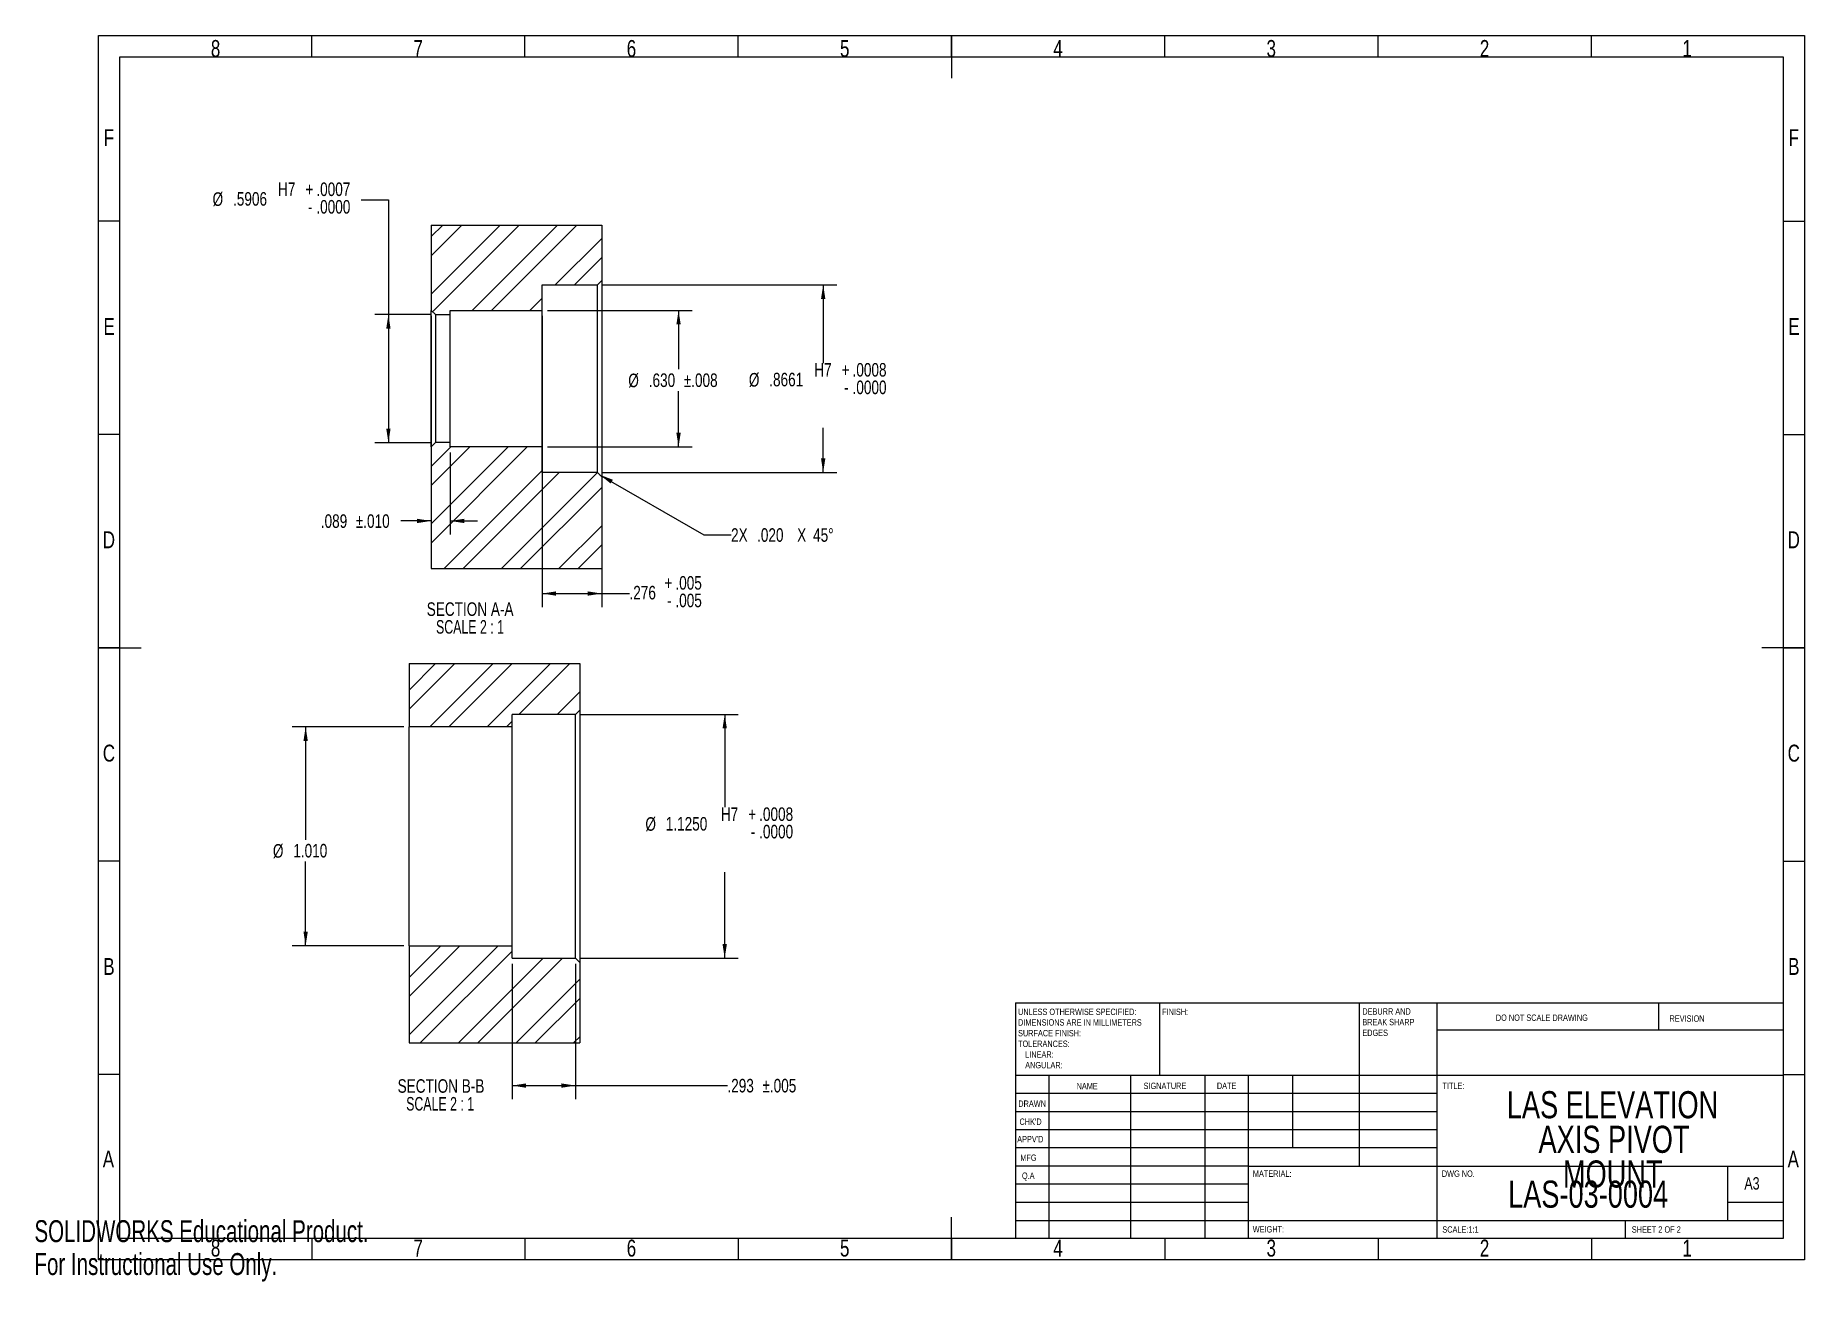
# Model space of a CAD drawing. Extents: x 0 to 16.3, y 0 to 11.5.
import ezdxf

# ---------------------------------------------------------------- set-up
doc = ezdxf.new("R2010")
doc.units = 0
doc.linetypes.add('SLD-SOLID', pattern=[0])
doc.layers.get('0').update_dxf_attribs({"linetype": 'CONTINUOUS'})
doc.styles.add('SLDTEXTSTYLE0', font='TXT', dxfattribs={"width": 0.75})
doc.styles.add('SLDTEXTSTYLE1', font='TXT', dxfattribs={"width": 0.686449})
doc.styles.add('SLDTEXTSTYLE2', font='TXT', dxfattribs={"width": 0.6875})
doc.styles.add('SLDTEXTSTYLE3', font='TXT', dxfattribs={"width": 0.681818})
doc.styles.add('SLDTEXTSTYLE5', font='TXT', dxfattribs={"width": 0.7})
doc.dimstyles.new('SLDDIMSTYLE0', dxfattribs={"dimtxt": 0.125, "dimasz": 0.13, "dimexe": 0, "dimexo": 0.0625, "dimgap": 0.03125, "dimtad": 0, "dimtih": 1, "dimtoh": 1, "dimdec": 4, "dimlfac": 0.5, "dimrnd": 1e-09, "dimzin": 12, "dimtxsty": 'SLDTEXTSTYLE0', "dimsah": 1, "dimcen": 0.09, "dimazin": 3, "dimtol": 1, "dimtp": 0.0007, "dimtfac": 1, "dimtdec": 4, "dimtofl": 0, "dimtmove": 0, "dimatfit": 3, "dimtolj": 1, "dimtzin": 4})
doc.dimstyles.new('SLDDIMSTYLE1', dxfattribs={"dimtxt": 0.125, "dimasz": 0.13, "dimexe": 0, "dimexo": 0.0625, "dimgap": 0.03125, "dimtad": 0, "dimtih": 1, "dimtoh": 1, "dimdec": 3, "dimlfac": 0.5, "dimrnd": 1e-09, "dimzin": 4, "dimtxsty": 'SLDTEXTSTYLE0', "dimsah": 1, "dimcen": 0.09, "dimazin": 3, "dimtol": 1, "dimtp": 0.007874, "dimtm": 0.007874, "dimtfac": 1, "dimtdec": 3, "dimtofl": 0, "dimtmove": 0, "dimatfit": 3, "dimtolj": 1})
doc.dimstyles.new('SLDDIMSTYLE2', dxfattribs={"dimtxt": 0.125, "dimasz": 0.13, "dimexe": 0, "dimexo": 0.0625, "dimgap": 0.03125, "dimtad": 0, "dimtih": 1, "dimtoh": 1, "dimdec": 4, "dimlfac": 0.5, "dimrnd": 1e-09, "dimzin": 12, "dimtxsty": 'SLDTEXTSTYLE0', "dimsah": 1, "dimcen": 0.09, "dimazin": 3, "dimtol": 1, "dimtp": 0.0008, "dimtfac": 1, "dimtdec": 4, "dimtofl": 0, "dimtmove": 0, "dimatfit": 3, "dimtolj": 1, "dimtzin": 4})
doc.dimstyles.new('SLDDIMSTYLE3', dxfattribs={"dimtxt": 0.125, "dimasz": 0.13, "dimexe": 0, "dimexo": 0.0625, "dimgap": 0.03125, "dimtad": 0, "dimtih": 1, "dimtoh": 1, "dimdec": 3, "dimlfac": 0.5, "dimrnd": 1e-09, "dimzin": 12, "dimtxsty": 'SLDTEXTSTYLE0', "dimsah": 1, "dimcen": 0.09, "dimazin": 3, "dimtol": 1, "dimtp": 0.005118, "dimtm": 0.005118, "dimtfac": 1, "dimtdec": 3, "dimtofl": 0, "dimtmove": 0, "dimatfit": 3, "dimtolj": 1, "dimtzin": 12})
doc.dimstyles.new('SLDDIMSTYLE4', dxfattribs={"dimtxt": 0.125, "dimasz": 0.13, "dimexe": 0, "dimexo": 0.0625, "dimgap": 0.03125, "dimtad": 0, "dimtih": 1, "dimtoh": 1, "dimdec": 3, "dimlfac": 0.5, "dimrnd": 1e-09, "dimzin": 12, "dimtxsty": 'SLDTEXTSTYLE0', "dimsah": 1, "dimcen": 0.09, "dimazin": 3, "dimtol": 1, "dimtp": 0.009843, "dimtm": 0.009843, "dimtfac": 1, "dimtdec": 3, "dimtmove": 0, "dimatfit": 3, "dimtolj": 1, "dimtzin": 0})
doc.dimstyles.new('SLDDIMSTYLE6', dxfattribs={"dimtxt": 0.125, "dimasz": 0.13, "dimexe": 0, "dimexo": 0.0625, "dimgap": 0.03125, "dimtad": 0, "dimtih": 1, "dimtoh": 1, "dimdec": 3, "dimlfac": 0.5, "dimrnd": 1e-09, "dimzin": 4, "dimtxsty": 'SLDTEXTSTYLE0', "dimsah": 1, "dimcen": 0.09, "dimazin": 3, "dimtfac": 1, "dimtdec": 3, "dimtofl": 0, "dimtmove": 0, "dimatfit": 3, "dimtolj": 1, "dimtzin": 12})
doc.dimstyles.new('SLDDIMSTYLE7', dxfattribs={"dimtxt": 0.125, "dimasz": 0.13, "dimexe": 0, "dimexo": 0.0625, "dimgap": 0.03125, "dimtad": 0, "dimtih": 1, "dimtoh": 1, "dimdec": 4, "dimlfac": 0.5, "dimrnd": 1e-09, "dimzin": 4, "dimtxsty": 'SLDTEXTSTYLE0', "dimsah": 1, "dimcen": 0.09, "dimazin": 3, "dimtol": 1, "dimtp": 0.0008, "dimtfac": 1, "dimtdec": 4, "dimtofl": 0, "dimtmove": 0, "dimatfit": 3, "dimtolj": 1, "dimtzin": 4})
doc.dimstyles.new('SLDDIMSTYLE8', dxfattribs={"dimtxt": 0.125, "dimasz": 0.13, "dimexe": 0, "dimexo": 0.0625, "dimgap": 0.03125, "dimtad": 0, "dimtih": 1, "dimtoh": 1, "dimdec": 3, "dimlfac": 0.5, "dimrnd": 1e-09, "dimzin": 12, "dimtxsty": 'SLDTEXTSTYLE0', "dimsah": 1, "dimcen": 0.09, "dimazin": 3, "dimtol": 1, "dimtp": 0.005, "dimtm": 0.005, "dimtfac": 1, "dimtdec": 3, "dimtofl": 0, "dimtmove": 0, "dimatfit": 3, "dimtolj": 1})

# ---------------------------------------------------------------- blocks, each defined once
blk = doc.blocks.new('SW_NOTE_0')
at = {"color": 0, "linetype": 'CONTINUOUS', "attachment_point": 1, "style": 'SLDTEXTSTYLE0'}
for s, insert, char_height in [('UNLESS OTHERWISE SPECIFIED:', (0, 0.076), 0.05906), ('SURFACE FINISH:', (0, -0.121), 0.05906), ('DIMENSIONS ARE IN MILLIMETERS', (0, -0.022), 0.05906), ('TOLERANCES:', (0, -0.219), 0.05906), ('LINEAR:', (0.066, -0.318), 0.0591), ('ANGULAR:', (0.066, -0.416), 0.0591)]:
    blk.add_mtext(s, dxfattribs=dict(at, insert=insert, char_height=char_height))
blk = doc.blocks.new('SW_NOTE_0_1')
at = {"color": 0, "linetype": 'CONTINUOUS', "attachment_point": 1, "style": 'SLDTEXTSTYLE0'}
for s, insert, char_height in [('DEBURR AND', (0, 0.076), 0.0591), ('BREAK SHARP', (0, -0.022), 0.05906), ('EDGES', (0, -0.121), 0.0591)]:
    blk.add_mtext(s, dxfattribs=dict(at, insert=insert, char_height=char_height))
blk = doc.blocks.new('SW_NOTE_0_2')
at = {"color": 0, "linetype": 'CONTINUOUS', "char_height": 0.25, "attachment_point": 2, "style": 'SLDTEXTSTYLE0'}
for s, insert in [('LAS ELEVATION', (1.176, 0.322)), ('AXIS PIVOT', (1.19, 0.003)), ('MOUNT', (1.178, -0.317))]:
    blk.add_mtext(s, dxfattribs=dict(at, insert=insert))
blk = doc.blocks.new('_D')
at = {"color": 7, "linetype": 'SLD-SOLID'}
for p, q in [((3.017, 9.978), (3.267, 9.978)), ((3.267, 9.978), (3.267, 8.92)), ((3.651, 8.92), (3.142, 8.92)), ((3.267, 8.92), (3.267, 7.738)), ((3.651, 7.738), (3.142, 7.738))]:
    blk.add_line(p, q, dxfattribs=at)
for points in [[(3.267, 8.92), (3.247, 8.79), (3.287, 8.79)], [(3.267, 7.738), (3.287, 7.868), (3.247, 7.868)]]:
    blk.add_solid(points, dxfattribs=at)
at = {"color": 7, "linetype": 'SLD-SOLID', "char_height": 0.125, "attachment_point": 1, "style": 'SLDTEXTSTYLE0'}
for s, insert in [('H7', (2.248, 10.139)), ('.0007', (2.602, 10.139)), ('%%c', (1.644, 10.048)), ('.5906', (1.833, 10.05)), ('+', (2.501, 10.139)), ('.0000', (2.602, 9.977)), ('-', (2.524, 9.977))]:
    blk.add_mtext(s, dxfattribs=dict(at, insert=insert))
blk = doc.blocks.new('_D_1')
at = {"color": 7, "linetype": 'SLD-SOLID'}
for p, q in [((4.735, 8.959), (6.07, 8.959)), ((5.945, 8.959), (5.945, 8.415)), ((5.945, 7.699), (5.945, 8.214)), ((4.735, 7.699), (6.07, 7.699))]:
    blk.add_line(p, q, dxfattribs=at)
for points in [[(5.945, 8.959), (5.925, 8.829), (5.965, 8.829)], [(5.945, 7.699), (5.965, 7.829), (5.925, 7.829)]]:
    blk.add_solid(points, dxfattribs=at)
at = {"color": 7, "linetype": 'SLD-SOLID', "char_height": 0.125, "attachment_point": 1, "style": 'SLDTEXTSTYLE0'}
for s, insert in [('%%c', (5.481, 8.375)), ('.630', (5.67, 8.377)), ('±.008', (5.993, 8.377))]:
    blk.add_mtext(s, dxfattribs=dict(at, insert=insert))
blk = doc.blocks.new('_D_2')
at = {"color": 7, "linetype": 'SLD-SOLID'}
for p, q in [((5.247, 9.195), (7.405, 9.195)), ((7.28, 9.195), (7.28, 8.473)), ((7.28, 7.463), (7.28, 7.874)), ((5.247, 7.463), (7.405, 7.463))]:
    blk.add_line(p, q, dxfattribs=at)
for points in [[(7.28, 9.195), (7.26, 9.065), (7.3, 9.065)], [(7.28, 7.463), (7.3, 7.593), (7.26, 7.593)]]:
    blk.add_solid(points, dxfattribs=at)
at = {"color": 7, "linetype": 'SLD-SOLID', "char_height": 0.125, "attachment_point": 1, "style": 'SLDTEXTSTYLE0'}
for s, insert in [('%%c', (6.594, 8.381)), ('.8661', (6.782, 8.383)), ('H7', (7.198, 8.473)), ('+', (7.45, 8.473)), ('.0008', (7.551, 8.473)), ('-', (7.473, 8.311)), ('.0000', (7.551, 8.311))]:
    blk.add_mtext(s, dxfattribs=dict(at, insert=insert))
blk = doc.blocks.new('_D_3')
at = {"color": 7, "linetype": 'SLD-SOLID'}
for p, q in [((5.236, 9.185), (5.236, 6.221)), ((4.685, 8.909), (4.685, 6.221)), ((4.685, 6.346), (5.236, 6.346)), ((5.236, 6.346), (5.492, 6.346))]:
    blk.add_line(p, q, dxfattribs=at)
for points in [[(4.685, 6.346), (4.815, 6.326), (4.815, 6.366)], [(5.236, 6.346), (5.106, 6.366), (5.106, 6.326)]]:
    blk.add_solid(points, dxfattribs=at)
at = {"color": 7, "linetype": 'SLD-SOLID', "char_height": 0.125, "attachment_point": 1, "style": 'SLDTEXTSTYLE0'}
for s, insert in [('.276', (5.492, 6.417)), ('+', (5.815, 6.507)), ('.005', (5.916, 6.507)), ('-', (5.838, 6.345)), ('.005', (5.916, 6.345))]:
    blk.add_mtext(s, dxfattribs=dict(at, insert=insert))
blk = doc.blocks.new('_D_4')
at = {"color": 7, "linetype": 'SLD-SOLID'}
for p, q in [((3.661, 8.909), (3.661, 6.891)), ((3.838, 7.649), (3.838, 6.891)), ((3.661, 7.016), (3.381, 7.016)), ((3.838, 7.016), (4.088, 7.016))]:
    blk.add_line(p, q, dxfattribs=at)
for points in [[(3.661, 7.016), (3.531, 7.036), (3.531, 6.996)], [(3.838, 7.016), (3.968, 6.996), (3.968, 7.036)]]:
    blk.add_solid(points, dxfattribs=at)
at = {"color": 7, "linetype": 'SLD-SOLID', "char_height": 0.125, "attachment_point": 1, "style": 'SLDTEXTSTYLE0'}
for s, insert in [('.089', (2.643, 7.077)), ('±.010', (2.966, 7.077))]:
    blk.add_mtext(s, dxfattribs=dict(at, insert=insert))
blk = doc.blocks.new('SW_CHAMFER_DIMENSION_0')
at = {"color": 0, "linetype": 'SLD-SOLID'}
for p, q in [((-1.213, 0.655), (-0.25, 0.099)), ((-0.25, 0.099), (0, 0.099))]:
    blk.add_line(p, q, dxfattribs=at)
blk.add_solid([(-1.213, 0.655), (-1.111, 0.573), (-1.091, 0.608)], dxfattribs=at)
at = {"color": 0, "linetype": 'SLD-SOLID', "char_height": 0.125, "attachment_point": 1, "style": 'SLDTEXTSTYLE0'}
for s, insert in [('2X', (0, 0.161)), ('.020', (0.24, 0.161)), ('X', (0.61, 0.161)), ('45°', (0.757, 0.161))]:
    blk.add_mtext(s, dxfattribs=dict(at, insert=insert))
blk = doc.blocks.new('SW_NOTE_0_3')
at = {"color": 0, "linetype": 'CONTINUOUS', "char_height": 0.125, "attachment_point": 2}
for s, insert, style in [('SECTION A-A', (0.506, 0.161), 'SLDTEXTSTYLE0'), ('SCALE 2 : 1', (0.505, -0.003), 'SLDTEXTSTYLE3')]:
    blk.add_mtext(s, dxfattribs=dict(at, insert=insert, style=style))
blk = doc.blocks.new('_D_5')
at = {"color": 7, "linetype": 'SLD-SOLID'}
for p, q in [((3.408, 5.116), (2.378, 5.116)), ((2.503, 5.116), (2.503, 4.074)), ((2.503, 3.096), (2.503, 3.873)), ((3.408, 3.096), (2.378, 3.096))]:
    blk.add_line(p, q, dxfattribs=at)
for points in [[(2.503, 5.116), (2.483, 4.986), (2.523, 4.986)], [(2.503, 3.096), (2.523, 3.226), (2.483, 3.226)]]:
    blk.add_solid(points, dxfattribs=at)
at = {"color": 7, "linetype": 'SLD-SOLID', "char_height": 0.125, "attachment_point": 1, "style": 'SLDTEXTSTYLE0'}
for s, insert in [('%%c', (2.201, 4.034)), ('1.010', (2.389, 4.036))]:
    blk.add_mtext(s, dxfattribs=dict(at, insert=insert))
blk = doc.blocks.new('_D_6')
at = {"color": 7, "linetype": 'SLD-SOLID'}
for p, q in [((5.044, 5.231), (6.496, 5.231)), ((6.371, 5.231), (6.371, 4.374)), ((6.371, 2.981), (6.371, 3.775)), ((5.044, 2.981), (6.496, 2.981))]:
    blk.add_line(p, q, dxfattribs=at)
for points in [[(6.371, 5.231), (6.351, 5.101), (6.391, 5.101)], [(6.371, 2.981), (6.391, 3.111), (6.351, 3.111)]]:
    blk.add_solid(points, dxfattribs=at)
at = {"color": 7, "linetype": 'SLD-SOLID', "char_height": 0.125, "attachment_point": 1, "style": 'SLDTEXTSTYLE0'}
for s, insert in [('%%c', (5.639, 4.282)), ('1.1250', (5.827, 4.284)), ('H7', (6.335, 4.373)), ('+', (6.588, 4.373)), ('.0008', (6.689, 4.373)), ('-', (6.61, 4.212)), ('.0000', (6.689, 4.212))]:
    blk.add_mtext(s, dxfattribs=dict(at, insert=insert))
blk = doc.blocks.new('_D_7')
at = {"color": 7, "linetype": 'SLD-SOLID'}
for p, q in [((4.408, 2.931), (4.408, 1.681)), ((4.994, 2.931), (4.994, 1.681)), ((4.408, 1.806), (4.994, 1.806)), ((4.994, 1.806), (6.396, 1.806))]:
    blk.add_line(p, q, dxfattribs=at)
for points in [[(4.408, 1.806), (4.538, 1.786), (4.538, 1.826)], [(4.994, 1.806), (4.864, 1.826), (4.864, 1.786)]]:
    blk.add_solid(points, dxfattribs=at)
at = {"color": 7, "linetype": 'SLD-SOLID', "char_height": 0.125, "attachment_point": 1, "style": 'SLDTEXTSTYLE0'}
for s, insert in [('.293', (6.396, 1.868)), ('±.005', (6.719, 1.868))]:
    blk.add_mtext(s, dxfattribs=dict(at, insert=insert))
blk = doc.blocks.new('SW_NOTE_0_4')
at = {"color": 0, "linetype": 'CONTINUOUS', "char_height": 0.125, "attachment_point": 2}
for s, insert, style in [('SECTION B-B', (0.486, 0.161), 'SLDTEXTSTYLE0'), ('SCALE 2 : 1', (0.478, -0.003), 'SLDTEXTSTYLE3')]:
    blk.add_mtext(s, dxfattribs=dict(at, insert=insert, style=style))

msp = doc.modelspace()

# ---------------------------------------------------------------- linework, layer by layer
at = {"color": 7, "linetype": 'SLD-SOLID'}
for p, q in [((0.59055, 0.19685), (0.59055, 11.49606)), ((0.59055, 11.49606), (16.33858, 11.49606)), ((2.55906, 11.29921), (2.55906, 11.49606)), ((4.52756, 11.29921), (4.52756, 11.49606)), ((6.49606, 11.29921), (6.49606, 11.49606)), ((8.46457, 11.49606), (8.46457, 11.10236)), ((8.46457, 11.29921), (8.46457, 11.49606)), ((10.43307, 11.29921), (10.43307, 11.49606)), ((12.40157, 11.29921), (12.40157, 11.49606)), ((14.37008, 11.29921), (14.37008, 11.49606)), ((16.33858, 11.49606), (16.33858, 0.19685)), ((0.7874, 0.3937), (0.7874, 11.29921)), ((0.7874, 11.29921), (16.14173, 11.29921)), ((16.14173, 11.29921), (16.14173, 0.3937)), ((0.7874, 9.78346), (0.59055, 9.78346)), ((3.66118, 9.6396), (3.7679, 9.74632)), ((3.66118, 9.10927), (4.29823, 9.74632)), ((3.66118, 9.46282), (3.94468, 9.74632)), ((3.66118, 9.74632), (3.66118, 8.95892)), ((3.66118, 9.74632), (5.23598, 9.74632)), ((3.67439, 8.9457), (4.47501, 9.74632)), ((4.04116, 8.95892), (4.82856, 9.74632)), ((4.21793, 8.95892), (5.00534, 9.74632)), ((5.23598, 9.74632), (5.23598, 9.23451)), ((16.14173, 9.78346), (16.33858, 9.78346)), ((4.80771, 9.19514), (5.23598, 9.62341)), ((4.98449, 9.19514), (5.23598, 9.44663)), ((4.6848, 9.19514), (5.19661, 9.19514)), ((4.6848, 8.95892), (4.6848, 9.19514)), ((5.19661, 9.19514), (5.23598, 9.23451)), ((5.19661, 7.46286), (5.19661, 9.19514)), ((5.23598, 9.23451), (5.23598, 7.42349)), ((4.57149, 8.95892), (4.6848, 9.07223)), ((3.66118, 8.95892), (3.70055, 8.91955)), ((3.66118, 7.69908), (3.66118, 8.95892)), ((3.70055, 8.91955), (3.83834, 8.91955)), ((3.70055, 8.91955), (3.70055, 7.73845)), ((3.83834, 8.95892), (4.6848, 8.95892)), ((3.83834, 8.91955), (3.83834, 8.95892)), ((3.83834, 7.73845), (3.83834, 8.91955)), ((4.6848, 7.69908), (4.6848, 8.95892)), ((0.7874, 7.81496), (0.59055, 7.81496)), ((3.70055, 7.73845), (3.66118, 7.69908)), ((3.66118, 7.51828), (3.84198, 7.69908)), ((3.66118, 6.98795), (4.37231, 7.69908)), ((3.66118, 7.3415), (4.01875, 7.69908)), ((3.66118, 6.81117), (4.54908, 7.69908)), ((3.66118, 7.69908), (3.66118, 6.57699)), ((3.83834, 7.73845), (3.70055, 7.73845)), ((3.83834, 7.69908), (3.83834, 7.73845)), ((4.6848, 7.69908), (3.83834, 7.69908)), ((4.6848, 7.46286), (4.6848, 7.69908)), ((16.14173, 7.81496), (16.33858, 7.81496)), ((3.78055, 6.57699), (4.6848, 7.48124)), ((3.95733, 6.57699), (4.84319, 7.46286)), ((4.31088, 6.57699), (5.19668, 7.46279)), ((5.19661, 7.46286), (4.6848, 7.46286)), ((5.23598, 7.42349), (5.19661, 7.46286)), ((5.23598, 7.42349), (5.23598, 6.57699)), ((4.48766, 6.57699), (5.23598, 7.32531)), ((4.84121, 6.57699), (5.23598, 6.97176)), ((5.01799, 6.57699), (5.23598, 6.79498)), ((3.66118, 6.57699), (5.23598, 6.57699)), ((0.59055, 5.84646), (0.98425, 5.84646)), ((0.7874, 5.84646), (0.59055, 5.84646)), ((16.33858, 5.84646), (15.94488, 5.84646)), ((16.14173, 5.84646), (16.33858, 5.84646)), ((3.45811, 5.45563), (3.7029, 5.70041)), ((3.45811, 5.27885), (3.87967, 5.70041)), ((3.45811, 5.70041), (3.45811, 5.11581)), ((3.45811, 5.70041), (5.03291, 5.70041)), ((3.64862, 5.11581), (4.23323, 5.70041)), ((3.8254, 5.11581), (4.41, 5.70041)), ((4.17895, 5.11581), (4.76356, 5.70041)), ((4.47073, 5.23081), (4.94033, 5.70041)), ((5.03291, 5.70041), (5.03291, 5.27018)), ((4.82428, 5.23081), (5.03291, 5.43944)), ((4.99354, 5.23081), (4.40791, 5.23081)), ((4.40791, 5.11581), (4.40791, 5.23081)), ((4.99354, 5.23081), (5.03291, 5.27018)), ((4.99354, 2.98081), (4.99354, 5.23081)), ((5.03291, 5.27018), (5.03291, 2.94144)), ((4.40791, 5.11581), (3.45811, 5.11581)), ((3.45811, 3.09581), (3.45811, 5.11581)), ((4.35573, 5.11581), (4.40791, 5.16799)), ((4.40791, 3.09581), (4.40791, 5.11581)), ((0.7874, 3.87795), (0.59055, 3.87795)), ((16.14173, 3.87795), (16.33858, 3.87795)), ((3.45811, 2.80398), (3.74994, 3.09581)), ((3.45811, 2.27365), (4.28027, 3.09581)), ((3.45811, 2.6272), (3.92672, 3.09581)), ((3.45811, 3.09581), (3.45811, 2.19978)), ((3.45811, 3.09581), (4.40791, 3.09581)), ((3.56103, 2.19978), (4.40791, 3.04667)), ((3.91458, 2.19978), (4.6956, 2.98081)), ((4.09136, 2.19978), (4.87238, 2.98081)), ((4.40791, 2.98081), (4.40791, 3.09581)), ((4.40791, 2.98081), (4.99354, 2.98081)), ((5.03291, 2.94144), (4.99354, 2.98081)), ((5.03291, 2.94144), (5.03291, 2.19978)), ((4.44491, 2.19978), (5.03291, 2.78779)), ((4.62169, 2.19978), (5.03291, 2.61101)), ((9.05512, 2.5689), (16.14173, 2.5689)), ((9.05512, 2.5689), (9.05512, 0.3937)), ((10.38583, 1.89961), (10.38583, 2.5689)), ((12.22835, 2.5689), (12.22835, 1.06299)), ((12.94488, 2.5689), (12.94488, 0.3937)), ((14.99213, 2.31791), (14.99213, 2.5689)), ((16.14173, 2.31791), (12.94488, 2.31791)), ((3.45811, 2.19978), (5.03291, 2.19978)), ((4.97524, 2.19978), (5.03291, 2.25746)), ((0.7874, 1.90945), (0.59055, 1.90945)), ((16.14173, 1.89961), (9.05512, 1.89961)), ((9.3622, 1.89961), (9.3622, 0.3937)), ((10.11775, 1.89961), (10.11775, 0.3937)), ((10.80311, 1.89961), (10.80311, 0.3937)), ((11.20472, 0.3937), (11.20472, 1.89961)), ((11.61417, 1.23031), (11.61417, 1.89961)), ((16.14173, 1.90945), (16.33858, 1.90945)), ((12.94488, 1.73228), (9.05512, 1.73228)), ((12.94488, 1.56496), (9.05512, 1.56496)), ((12.94488, 1.39764), (9.05512, 1.39764)), ((12.94488, 1.23031), (9.05512, 1.23031)), ((11.20472, 1.06299), (9.05512, 1.06299)), ((11.20472, 1.06299), (16.14173, 1.06299)), ((15.62992, 0.56102), (15.62992, 1.06299)), ((11.20472, 0.89567), (9.05512, 0.89567)), ((11.20472, 0.72835), (9.05512, 0.72835)), ((16.14173, 0.72835), (15.62992, 0.72835)), ((8.46457, 0.19685), (8.46457, 0.59055)), ((9.05512, 0.56102), (16.14173, 0.56102)), ((14.68504, 0.3937), (14.68504, 0.56102)), ((16.14173, 0.3937), (0.7874, 0.3937)), ((2.55906, 0.3937), (2.55906, 0.19685)), ((4.52756, 0.3937), (4.52756, 0.19685)), ((6.49606, 0.3937), (6.49606, 0.19685)), ((8.46457, 0.3937), (8.46457, 0.19685)), ((10.43307, 0.3937), (10.43307, 0.19685)), ((12.40157, 0.3937), (12.40157, 0.19685)), ((14.37008, 0.3937), (14.37008, 0.19685)), ((16.33858, 0.19685), (0.59055, 0.19685))]:
    msp.add_line(p, q, dxfattribs=at)

# ---------------------------------------------------------------- block references
msp.add_blockref('SW_CHAMFER_DIMENSION_0', (6.42979, 6.78768), dxfattribs=at)
at = {"color": 7, "linetype": 'CONTINUOUS'}
for name, p in [('SW_NOTE_0_3', (3.51526, 6.10402)), ('SW_NOTE_0', (9.07849, 2.44045)), ('SW_NOTE_0_1', (12.25627, 2.44368)), ('SW_NOTE_0_4', (3.2666, 1.70375)), ('SW_NOTE_0_2', (13.38956, 1.43252))]:
    msp.add_blockref(name, p, dxfattribs=at)

# ---------------------------------------------------------------- texts
for s, insert, char_height, attachment_point, style in [('8', (1.67165, 11.45317), 0.15625, 2, 'SLDTEXTSTYLE0'), ('7', (3.54173, 11.45317), 0.15625, 2, 'SLDTEXTSTYLE0'), ('6', (5.51024, 11.45317), 0.15625, 2, 'SLDTEXTSTYLE0'), ('5', (7.47874, 11.45317), 0.15625, 2, 'SLDTEXTSTYLE0'), ('4', (9.44725, 11.45317), 0.15625, 2, 'SLDTEXTSTYLE0'), ('3', (11.41575, 11.45317), 0.15625, 2, 'SLDTEXTSTYLE0'), ('2', (13.38425, 11.45317), 0.15625, 2, 'SLDTEXTSTYLE0'), ('1', (15.25433, 11.45317), 0.15625, 2, 'SLDTEXTSTYLE0'), ('F', (0.68731, 10.63081), 0.15625, 2, 'SLDTEXTSTYLE0'), ('F', (16.23849, 10.63081), 0.15625, 2, 'SLDTEXTSTYLE0'), ('E', (0.68928, 8.88868), 0.15625, 2, 'SLDTEXTSTYLE0'), ('E', (16.24046, 8.88868), 0.15625, 2, 'SLDTEXTSTYLE0'), ('D', (0.68711, 6.92018), 0.15625, 2, 'SLDTEXTSTYLE0'), ('D', (16.23829, 6.92018), 0.15625, 2, 'SLDTEXTSTYLE0'), ('C', (0.68735, 4.95168), 0.15625, 2, 'SLDTEXTSTYLE0'), ('C', (16.23853, 4.95168), 0.15625, 2, 'SLDTEXTSTYLE0'), ('B', (0.68782, 2.98317), 0.15625, 2, 'SLDTEXTSTYLE0'), ('B', (16.239, 2.98317), 0.15625, 2, 'SLDTEXTSTYLE0'), ('FINISH:', (10.40832, 2.51651), 0.059055, 1, 'SLDTEXTSTYLE0'), ('DO NOT SCALE DRAWING', (13.48877, 2.46193), 0.0590551, 1, 'SLDTEXTSTYLE0'), ('REVISION', (15.09164, 2.45413), 0.059055, 1, 'SLDTEXTSTYLE0'), ('NAME', (9.61899, 1.83077), 0.059055, 1, 'SLDTEXTSTYLE0'), ('SIGNATURE', (10.23754, 1.83314), 0.059055, 1, 'SLDTEXTSTYLE0'), ('DATE', (10.91396, 1.83371), 0.059055, 1, 'SLDTEXTSTYLE0'), ('TITLE:', (12.99568, 1.83371), 0.059055, 1, 'SLDTEXTSTYLE0'), ('DRAWN', (9.08045, 1.66869), 0.059055, 1, 'SLDTEXTSTYLE1'), ("CHK'D", (9.0921, 1.50244), 0.059055, 1, 'SLDTEXTSTYLE0'), ("APPV'D", (9.07093, 1.34118), 0.059055, 1, 'SLDTEXTSTYLE0'), ('A', (0.68266, 1.20711), 0.15625, 2, 'SLDTEXTSTYLE0'), ('MFG', (9.09937, 1.16991), 0.059055, 1, 'SLDTEXTSTYLE0'), ('A', (16.23385, 1.20711), 0.15625, 2, 'SLDTEXTSTYLE0'), ('Q.A', (9.11453, 1.00412), 0.059055, 1, 'SLDTEXTSTYLE0'), ('MATERIAL:', (11.2459, 1.02307), 0.059055, 1, 'SLDTEXTSTYLE0'), ('DWG NO.', (12.99028, 1.02307), 0.059055, 1, 'SLDTEXTSTYLE0'), ('LAS-03-0004', (14.34054, 0.92941), 0.25, 2, 'SLDTEXTSTYLE0'), ('A3', (15.78233, 0.96088), 0.114583, 1, 'SLDTEXTSTYLE0'), ('SOLIDWORKS Educational Product.', (0, 0.56419), 0.2022874, 1, 'SLDTEXTSTYLE5'), ('WEIGHT:', (11.2448, 0.50982), 0.059, 1, 'SLDTEXTSTYLE0'), ('SCALE:1:1', (12.99504, 0.50788), 0.059055, 1, 'SLDTEXTSTYLE0'), ('SHEET 2 OF 2', (14.74324, 0.50788), 0.0590551, 1, 'SLDTEXTSTYLE2'), ('8', (1.67165, 0.38475), 0.15625, 2, 'SLDTEXTSTYLE0'), ('7', (3.54173, 0.38475), 0.15625, 2, 'SLDTEXTSTYLE0'), ('6', (5.51024, 0.38475), 0.15625, 2, 'SLDTEXTSTYLE0'), ('5', (7.47874, 0.38475), 0.15625, 2, 'SLDTEXTSTYLE0'), ('4', (9.44725, 0.38475), 0.15625, 2, 'SLDTEXTSTYLE0'), ('3', (11.41575, 0.38475), 0.15625, 2, 'SLDTEXTSTYLE0'), ('2', (13.38425, 0.38475), 0.15625, 2, 'SLDTEXTSTYLE0'), ('1', (15.25433, 0.38475), 0.15625, 2, 'SLDTEXTSTYLE0'), ('For Instructional Use Only.', (0, 0.26076), 0.2022874, 1, 'SLDTEXTSTYLE5')]:
    msp.add_mtext(s, dxfattribs=dict(at, insert=insert, char_height=char_height, attachment_point=attachment_point, style=style))

# ---------------------------------------------------------------- dimensions: what is measured, and where the dimension line sits
at = {"color": 7, "linetype": 'SLD-SOLID'}
for base, p1, p2, text, dimstyle, picture, middle in [((3.267475, 7.738447), (3.700546, 8.919549), (3.700546, 7.738447), '%%c<>\\SH7^ ;', 'SLDDIMSTYLE0', '_D', (3.267475, 9.977993)), ((7.28038, 7.46286), (5.19661, 9.19514), (5.19661, 7.46286), '%%c<>\\SH7^ ;', 'SLDDIMSTYLE2', '_D_2', (7.28038, 8.31166)), ((5.94464, 7.69908), (4.6848, 8.95892), (4.6848, 7.69908), '%%c<>', 'SLDDIMSTYLE1', '_D_1', (5.94464, 8.31403)), ((6.3715, 2.98081), (4.99354, 5.23081), (4.99354, 2.98081), '%%c<>\\SH7^ ;', 'SLDDIMSTYLE7', '_D_6', (6.3715, 4.21217)), ((2.50276, 3.09581), (3.45811, 5.11581), (3.45811, 3.09581), '%%c<>', 'SLDDIMSTYLE6', '_D_5', (2.50276, 3.97379))]:
    dim = msp.add_linear_dim(base=base, p1=p1, p2=p2, angle=90, text=text, dimstyle=dimstyle, dxfattribs=at)
    dim.commit()
    dim.dimension.update_dxf_attribs({"geometry": picture, "text_midpoint": middle, "dimtype": 160})
for base, p1, p2, dimstyle, picture, middle in [((5.23598, 6.34584), (4.6848, 8.95892), (5.23598, 9.23451), 'SLDDIMSTYLE3', '_D_3', (5.8659, 6.34584)), ((3.66118, 7.0155), (3.83834, 7.69908), (3.66118, 8.95892), 'SLDDIMSTYLE4', '_D_4', (3.01157, 7.0155)), ((4.99354, 1.80608), (4.40791, 2.98081), (4.99354, 2.98081), 'SLDDIMSTYLE8', '_D_7', (6.7652, 1.80608))]:
    dim = msp.add_linear_dim(base=base, p1=p1, p2=p2, dimstyle=dimstyle, dxfattribs=at)
    dim.commit()
    dim.dimension.update_dxf_attribs({"geometry": picture, "text_midpoint": middle, "dimtype": 160})

doc.saveas('drawing.dxf')
